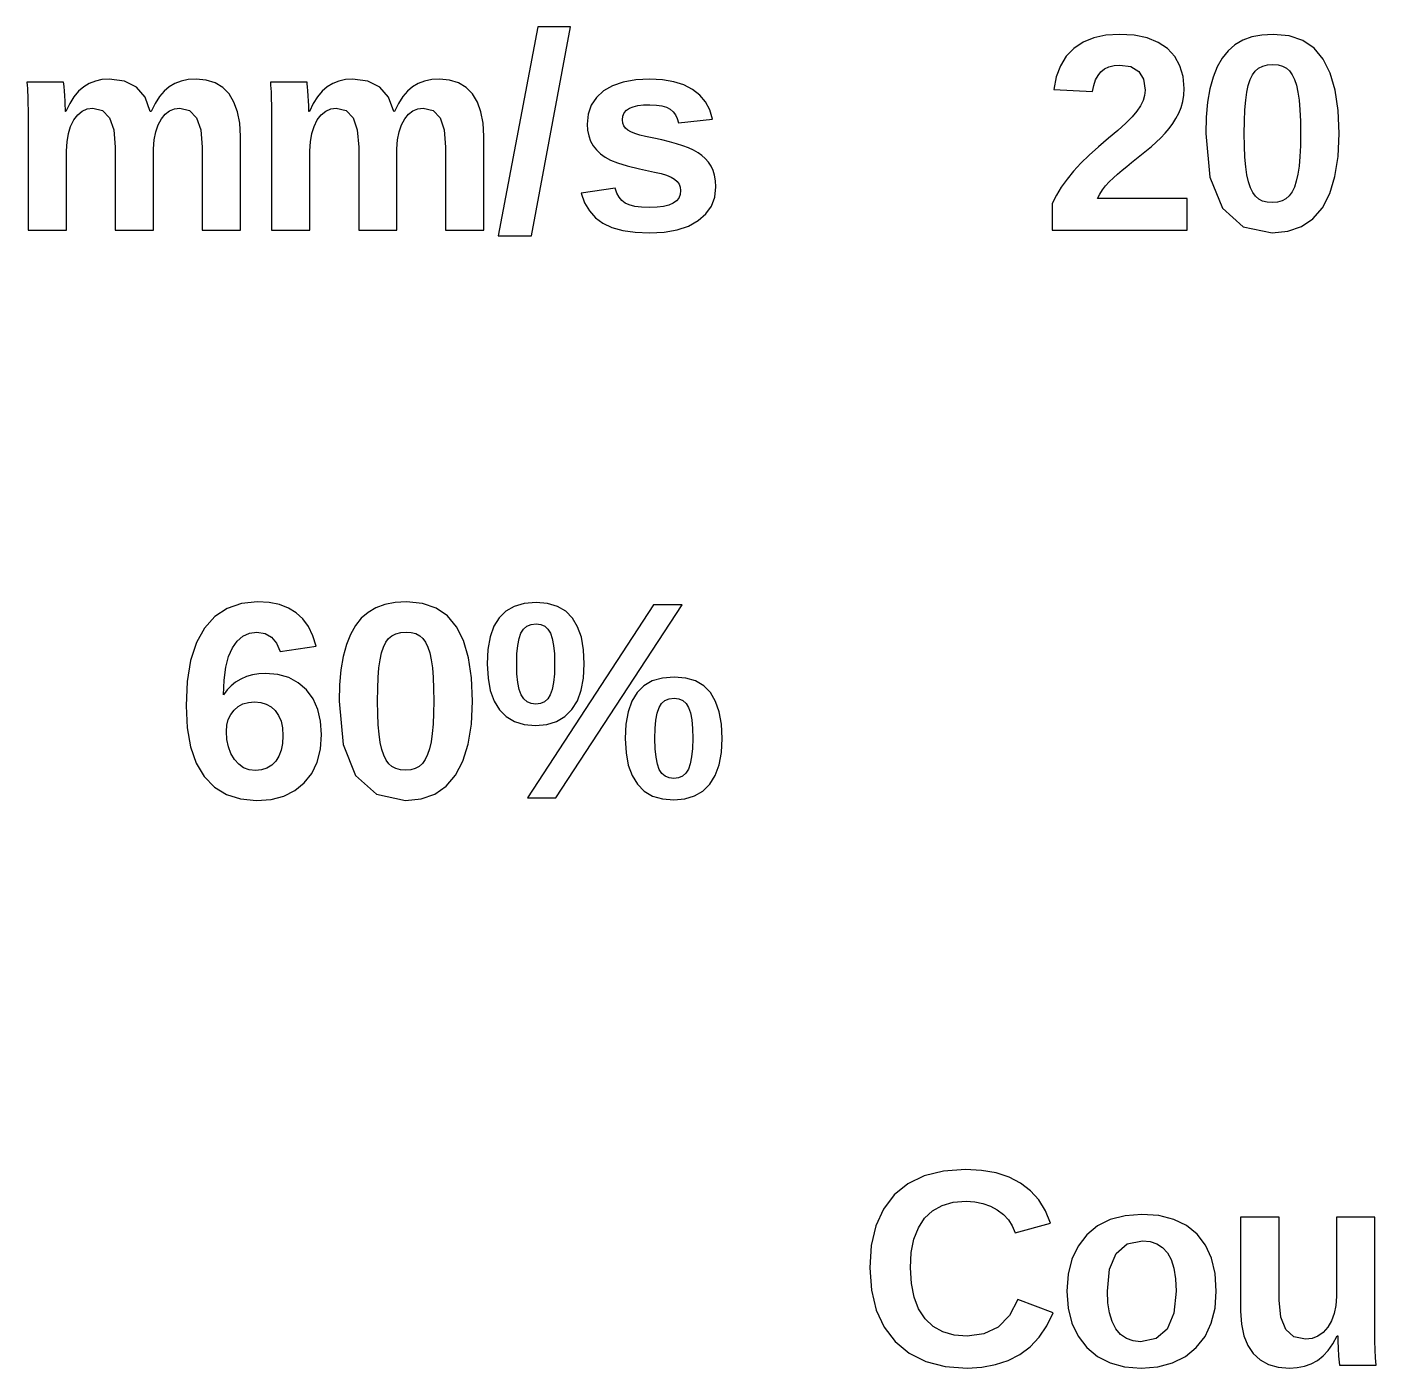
# Model space of a CAD drawing. Header units: metres. Extents: x -12.4 to 63.1, y -4.9 to 15.
# Drawn here: x -12.35 to 7.69, y -4.91 to 15.02 of the extents above; entities that cross this region are included whole.
import ezdxf

# ---------------------------------------------------------------- set-up
doc = ezdxf.new("R2010")
doc.units = ezdxf.units.M

msp = doc.modelspace()

# ---------------------------------------------------------------- linework, layer by layer
for p, q in [((-4.76077, 15.019), (-5.3528, 11.9166)), ((-4.85843, 11.9166), (-4.27661, 15.019)), ((-4.27661, 15.019), (-4.76077, 15.019)), ((3.49814, 14.8568), (3.33978, 14.7913)), ((3.679, 14.8961), (3.49814, 14.8568)), ((3.88237, 14.9091), (3.679, 14.8961)), ((4.10081, 14.8959), (3.88237, 14.9091)), ((4.29231, 14.8563), (4.10081, 14.8959)), ((4.45685, 14.7901), (4.29231, 14.8563)), ((5.8463, 14.8705), (5.71252, 14.8222)), ((5.99734, 14.8995), (5.8463, 14.8705)), ((6.1657, 14.9091), (5.99734, 14.8995)), ((6.40295, 14.8861), (6.1657, 14.9091)), ((6.60614, 14.8171), (6.40295, 14.8861)), ((3.20392, 14.6996), (3.09184, 14.583)), ((3.33978, 14.7913), (3.20392, 14.6996)), ((4.59442, 14.6976), (4.45685, 14.7901)), ((4.703, 14.5811), (4.59442, 14.6976)), ((5.49498, 14.6665), (5.40738, 14.5572)), ((5.59607, 14.7545), (5.49498, 14.6665)), ((5.71252, 14.8222), (5.59607, 14.7545)), ((6.77524, 14.702), (6.60614, 14.8171)), ((6.91028, 14.5409), (6.77524, 14.702)), ((3.00481, 14.4428), (2.94281, 14.2789)), ((3.09184, 14.583), (3.00481, 14.4428)), ((3.72498, 14.4288), (3.80031, 14.4473)), ((3.80031, 14.4473), (3.88644, 14.4534)), ((3.88644, 14.4534), (4.0511, 14.4301)), ((4.78056, 14.4433), (4.703, 14.5811)), ((4.8271, 14.2841), (4.78056, 14.4433)), ((5.40738, 14.5572), (5.33325, 14.4265)), ((5.94972, 14.4072), (6.00981, 14.4374)), ((6.00981, 14.4374), (6.08044, 14.4555)), ((6.08044, 14.4555), (6.16162, 14.4616)), ((6.16162, 14.4616), (6.23816, 14.4556)), ((6.23816, 14.4556), (6.30504, 14.4377)), ((6.30504, 14.4377), (6.36226, 14.4078)), ((7.01352, 14.3337), (6.91028, 14.5409)), ((-11.2402, 14.2368), (-11.3385, 14.2154)), ((-11.1342, 14.2439), (-11.2402, 14.2368)), ((-10.9068, 14.2139), (-11.1342, 14.2439)), ((-9.95813, 14.2369), (-10.0632, 14.2159)), ((-9.84242, 14.2439), (-9.95813, 14.2369)), ((-9.69124, 14.2302), (-9.84242, 14.2439)), ((-7.62222, 14.2368), (-7.72044, 14.2154)), ((-7.51624, 14.2439), (-7.62222, 14.2368)), ((-7.28876, 14.2139), (-7.51624, 14.2439)), ((-6.34012, 14.2369), (-6.44514, 14.2159)), ((-6.22441, 14.2439), (-6.34012, 14.2369)), ((-6.07323, 14.2302), (-6.22441, 14.2439)), ((-3.09726, 14.2439), (-3.30737, 14.2329)), ((-2.91055, 14.2344), (-3.09726, 14.2439)), ((2.94281, 14.2789), (2.90587, 14.0913)), ((3.52713, 14.2314), (3.56267, 14.2993)), ((3.56267, 14.2993), (3.60674, 14.3548)), ((3.60674, 14.3548), (3.66045, 14.3979)), ((3.66045, 14.3979), (3.72498, 14.4288)), ((4.0511, 14.4301), (4.16872, 14.3599)), ((4.16872, 14.3599), (4.23927, 14.2429)), ((4.23927, 14.2429), (4.2628, 14.0791)), ((4.84261, 14.1035), (4.8271, 14.2841)), ((5.2726, 14.2744), (5.22543, 14.0998)), ((5.33325, 14.4265), (5.2726, 14.2744)), ((5.79605, 14.1513), (5.82442, 14.2378)), ((5.82442, 14.2378), (5.85913, 14.309)), ((5.85913, 14.309), (5.90021, 14.365)), ((5.90021, 14.365), (5.94972, 14.4072)), ((6.36226, 14.4078), (6.40981, 14.366)), ((6.40981, 14.366), (6.4496, 14.3104)), ((6.4496, 14.3104), (6.48355, 14.2393)), ((6.48355, 14.2393), (6.51164, 14.1527)), ((7.08725, 14.0802), (7.01352, 14.3337)), ((-11.8097, 14.2012), (-12.3549, 14.2012)), ((-12.3549, 14.2012), (-12.3519, 14.155)), ((-12.3519, 14.155), (-12.349, 14.1058)), ((-12.349, 14.1058), (-12.3463, 14.0537)), ((-12.3463, 14.0537), (-12.3437, 13.9987)), ((-11.8064, 14.1738), (-11.8097, 14.2012)), ((-11.8025, 14.1302), (-11.8064, 14.1738)), ((-11.7982, 14.0705), (-11.8025, 14.1302)), ((-11.7934, 13.9947), (-11.7982, 14.0705)), ((-11.5872, 14.0644), (-11.6563, 13.9815)), ((-11.5116, 14.13), (-11.5872, 14.0644)), ((-11.4289, 14.1798), (-11.5116, 14.13)), ((-11.3385, 14.2154), (-11.4289, 14.1798)), ((-10.7289, 14.1239), (-10.9068, 14.2139)), ((-10.6006, 13.9738), (-10.7289, 14.1239)), ((-10.3167, 14.067), (-10.3866, 13.984)), ((-10.2412, 14.132), (-10.3167, 14.067)), ((-10.1575, 14.181), (-10.2412, 14.132)), ((-10.0632, 14.2159), (-10.1575, 14.181)), ((-9.55913, 14.1892), (-9.69124, 14.2302)), ((-9.44609, 14.1209), (-9.55913, 14.1892)), ((-9.35213, 14.0252), (-9.44609, 14.1209)), ((-8.19165, 14.2012), (-8.73685, 14.2012)), ((-8.73685, 14.2012), (-8.73387, 14.155)), ((-8.73387, 14.155), (-8.73102, 14.1058)), ((-8.73102, 14.1058), (-8.72829, 14.0537)), ((-8.72829, 14.0537), (-8.72569, 13.9987)), ((-8.18834, 14.1738), (-8.19165, 14.2012)), ((-8.18452, 14.1302), (-8.18834, 14.1738)), ((-8.18019, 14.0705), (-8.18452, 14.1302)), ((-8.17537, 13.9947), (-8.18019, 14.0705)), ((-7.96919, 14.0644), (-8.0383, 13.9815)), ((-7.8936, 14.13), (-7.96919, 14.0644)), ((-7.8109, 14.1798), (-7.8936, 14.13)), ((-7.72044, 14.2154), (-7.8109, 14.1798)), ((-7.11087, 14.1239), (-7.28876, 14.2139)), ((-6.98257, 13.9738), (-7.11087, 14.1239)), ((-6.69868, 14.067), (-6.7686, 13.984)), ((-6.62317, 14.132), (-6.69868, 14.067)), ((-6.53949, 14.181), (-6.62317, 14.132)), ((-6.44514, 14.2159), (-6.53949, 14.181)), ((-5.94112, 14.1892), (-6.07323, 14.2302)), ((-5.82808, 14.1209), (-5.94112, 14.1892)), ((-5.73412, 14.0252), (-5.82808, 14.1209)), ((-3.7859, 14.0679), (-3.89227, 13.9712)), ((-3.6517, 14.1449), (-3.7859, 14.0679)), ((-3.49219, 14.1999), (-3.6517, 14.1449)), ((-3.30737, 14.2329), (-3.49219, 14.1999)), ((-2.74304, 14.2058), (-2.91055, 14.2344)), ((-2.59473, 14.1581), (-2.74304, 14.2058)), ((-2.46561, 14.0913), (-2.59473, 14.1581)), ((-2.35735, 14.0065), (-2.46561, 14.0913)), ((2.90587, 14.0913), (3.4816, 14.0588)), ((3.4816, 14.0588), (3.50011, 14.1513)), ((3.50011, 14.1513), (3.52713, 14.2314)), ((4.2628, 14.0791), (4.25523, 14.0024)), ((4.83765, 14.0052), (4.84261, 14.1035)), ((5.22543, 14.0998), (5.19174, 13.9016)), ((5.7576, 13.9292), (5.77405, 14.0496)), ((5.77405, 14.0496), (5.79605, 14.1513)), ((6.51164, 14.1527), (6.53389, 14.0506)), ((6.53389, 14.0506), (6.55081, 13.9297)), ((7.1315, 13.7803), (7.08725, 14.0802)), ((-12.3437, 13.9987), (-12.3415, 13.9383)), ((-12.3415, 13.9383), (-12.3399, 13.8698)), ((-12.3399, 13.8698), (-12.3389, 13.7934)), ((-11.7889, 13.9173), (-11.7934, 13.9947)), ((-11.7858, 13.8531), (-11.7889, 13.9173)), ((-11.7838, 13.8019), (-11.7858, 13.8531)), ((-11.7189, 13.8813), (-11.7751, 13.7638)), ((-11.6563, 13.9815), (-11.7189, 13.8813)), ((-10.5219, 13.7638), (-10.6006, 13.9738)), ((-10.451, 13.8829), (-10.5097, 13.7638)), ((-10.3866, 13.984), (-10.451, 13.8829)), ((-9.27826, 13.904), (-9.35213, 14.0252)), ((-9.22551, 13.759), (-9.27826, 13.904)), ((-8.72569, 13.9987), (-8.72345, 13.9383)), ((-8.72345, 13.9383), (-8.72186, 13.8698)), ((-8.72186, 13.8698), (-8.7209, 13.7934)), ((-8.17091, 13.9173), (-8.17537, 13.9947)), ((-8.16774, 13.8531), (-8.17091, 13.9173)), ((-8.16583, 13.8019), (-8.16774, 13.8531)), ((-8.10092, 13.8813), (-8.15706, 13.7638)), ((-8.0383, 13.9815), (-8.10092, 13.8813)), ((-6.90387, 13.7638), (-6.98257, 13.9738)), ((-6.83293, 13.8829), (-6.89166, 13.7638)), ((-6.7686, 13.984), (-6.83293, 13.8829)), ((-5.66025, 13.904), (-5.73412, 14.0252)), ((-5.60748, 13.759), (-5.66025, 13.904)), ((-3.96825, 13.8571), (-4.01384, 13.7256)), ((-3.89227, 13.9712), (-3.96825, 13.8571)), ((-3.40245, 13.8116), (-3.34523, 13.8343)), ((-3.34523, 13.8343), (-3.27528, 13.8505)), ((-3.27528, 13.8505), (-3.19263, 13.8602)), ((-3.19263, 13.8602), (-3.09726, 13.8635)), ((-3.09726, 13.8635), (-3.00052, 13.8593)), ((-3.00052, 13.8593), (-2.91776, 13.8469)), ((-2.91776, 13.8469), (-2.84897, 13.8263)), ((-2.27158, 13.9047), (-2.35735, 14.0065)), ((-2.20831, 13.7858), (-2.27158, 13.9047)), ((4.1947, 13.8468), (4.14175, 13.7679)), ((4.23254, 13.925), (4.1947, 13.8468)), ((4.25523, 14.0024), (4.23254, 13.925)), ((4.79797, 13.8232), (4.82277, 13.9118)), ((4.82277, 13.9118), (4.83765, 14.0052)), ((5.19174, 13.9016), (5.17152, 13.6797)), ((5.74583, 13.7864), (5.7576, 13.9292)), ((6.55081, 13.9297), (6.5629, 13.7867)), ((-12.3389, 13.7934), (-12.3386, 13.7089)), ((-12.3386, 13.7089), (-12.3386, 12)), ((-11.7832, 13.7638), (-11.7838, 13.8019)), ((-11.7751, 13.7638), (-11.7832, 13.7638)), ((-11.7057, 13.5427), (-11.6581, 13.6377)), ((-11.6581, 13.6377), (-11.5997, 13.7151)), ((-11.5997, 13.7151), (-11.5332, 13.7704)), ((-11.5332, 13.7704), (-11.4588, 13.8036)), ((-11.4588, 13.8036), (-11.3763, 13.8147)), ((-11.3763, 13.8147), (-11.2304, 13.7784)), ((-11.2304, 13.7784), (-11.1261, 13.6697)), ((-11.1261, 13.6697), (-11.0636, 13.4885)), ((-10.5097, 13.7638), (-10.5219, 13.7638)), ((-10.4055, 13.5644), (-10.3581, 13.6529)), ((-10.3581, 13.6529), (-10.301, 13.7237)), ((-10.301, 13.7237), (-10.2363, 13.7742)), ((-10.2363, 13.7742), (-10.1642, 13.8046)), ((-10.1642, 13.8046), (-10.0845, 13.8147)), ((-10.0845, 13.8147), (-9.93855, 13.7784)), ((-9.93855, 13.7784), (-9.83427, 13.6697)), ((-9.83427, 13.6697), (-9.77171, 13.4885)), ((-9.19385, 13.5902), (-9.22551, 13.759)), ((-8.7209, 13.7934), (-8.72058, 13.7089)), ((-8.72058, 13.7089), (-8.72058, 12)), ((-8.16519, 13.7638), (-8.16583, 13.8019)), ((-8.15706, 13.7638), (-8.16519, 13.7638)), ((-8.08771, 13.5427), (-8.0401, 13.6377)), ((-8.0401, 13.6377), (-7.98167, 13.7151)), ((-7.98167, 13.7151), (-7.91522, 13.7704)), ((-7.91522, 13.7704), (-7.84077, 13.8036)), ((-7.84077, 13.8036), (-7.7583, 13.8147)), ((-7.7583, 13.8147), (-7.61235, 13.7784)), ((-7.61235, 13.7784), (-7.50809, 13.6697)), ((-7.50809, 13.6697), (-7.44553, 13.4885)), ((-6.89166, 13.7638), (-6.90387, 13.7638)), ((-6.78748, 13.5644), (-6.74011, 13.6529)), ((-6.74011, 13.6529), (-6.68295, 13.7237)), ((-6.68295, 13.7237), (-6.6183, 13.7742)), ((-6.6183, 13.7742), (-6.54616, 13.8046)), ((-6.54616, 13.8046), (-6.46651, 13.8147)), ((-6.46651, 13.8147), (-6.32053, 13.7784)), ((-6.32053, 13.7784), (-6.21626, 13.6697)), ((-6.21626, 13.6697), (-6.1537, 13.4885)), ((-5.57584, 13.5902), (-5.60748, 13.759)), ((-4.01384, 13.7256), (-4.02904, 13.5766)), ((-3.50415, 13.6377), (-3.49779, 13.6943)), ((-3.49925, 13.5923), (-3.50415, 13.6377)), ((-3.49779, 13.6943), (-3.47873, 13.7422)), ((-3.47873, 13.7422), (-3.44695, 13.7813)), ((-3.44695, 13.7813), (-3.40245, 13.8116)), ((-2.84897, 13.8263), (-2.79417, 13.7973)), ((-2.79417, 13.7973), (-2.75081, 13.76)), ((-2.75081, 13.76), (-2.71634, 13.7142)), ((-2.71634, 13.7142), (-2.69077, 13.6599)), ((-2.69077, 13.6599), (-2.67412, 13.597)), ((-2.67412, 13.597), (-2.16756, 13.6499)), ((-2.16756, 13.6499), (-2.20831, 13.7858)), ((4.06998, 13.6832), (3.97571, 13.5878)), ((4.14175, 13.7679), (4.06998, 13.6832)), ((4.67274, 13.583), (4.72079, 13.6596)), ((4.72079, 13.6596), (4.76326, 13.7394)), ((4.76326, 13.7394), (4.79797, 13.8232)), ((5.17152, 13.6797), (5.16478, 13.4342)), ((5.73878, 13.6215), (5.74583, 13.7864)), ((6.5629, 13.7867), (6.57014, 13.6215)), ((7.14626, 13.4342), (7.1315, 13.7803)), ((-11.7601, 13.3138), (-11.7397, 13.4347)), ((-11.7397, 13.4347), (-11.7057, 13.5427)), ((-11.0636, 13.4885), (-11.0427, 13.2348)), ((-10.464, 13.3411), (-10.4408, 13.4604)), ((-10.4408, 13.4604), (-10.4055, 13.5644)), ((-9.77171, 13.4885), (-9.75087, 13.2348)), ((-9.18329, 13.3976), (-9.19385, 13.5902)), ((-8.14211, 13.3138), (-8.1217, 13.4347)), ((-8.1217, 13.4347), (-8.08771, 13.5427)), ((-7.44553, 13.4885), (-7.42468, 13.2348)), ((-6.84596, 13.3411), (-6.82275, 13.4604)), ((-6.82275, 13.4604), (-6.78748, 13.5644)), ((-6.1537, 13.4885), (-6.13284, 13.2348)), ((-5.56528, 13.3976), (-5.57584, 13.5902)), ((-4.02904, 13.5766), (-4.0235, 13.4848)), ((-4.0235, 13.4848), (-4.00691, 13.4004)), ((-3.48457, 13.552), (-3.49925, 13.5923)), ((-3.46008, 13.5166), (-3.48457, 13.552)), ((-3.42583, 13.4861), (-3.46008, 13.5166)), ((-3.37997, 13.4593), (-3.42583, 13.4861)), ((-3.32079, 13.435), (-3.37997, 13.4593)), ((-3.24825, 13.4131), (-3.32079, 13.435)), ((3.85892, 13.4818), (3.71962, 13.3651)), ((3.97571, 13.5878), (3.85892, 13.4818)), ((4.49606, 13.3717), (4.55983, 13.4393)), ((4.55983, 13.4393), (4.61908, 13.5096)), ((4.61908, 13.5096), (4.67274, 13.583)), ((5.16478, 13.4342), (5.22632, 12.789)), ((5.73643, 13.4342), (5.73878, 13.6215)), ((5.73891, 13.2487), (5.73643, 13.4342)), ((6.57256, 13.4342), (6.57008, 13.2539)), ((6.57014, 13.6215), (6.57256, 13.4342)), ((7.13068, 13.0931), (7.14626, 13.4342)), ((-11.7669, 13.1799), (-11.7601, 13.3138)), ((-11.0427, 13.2348), (-11.0427, 12)), ((-10.4751, 13.2064), (-10.464, 13.3411)), ((-9.75087, 13.2348), (-9.75087, 12)), ((-9.18329, 12), (-9.18329, 13.3976)), ((-8.14891, 13.1799), (-8.14211, 13.3138)), ((-7.42468, 13.2348), (-7.42468, 12)), ((-6.8571, 13.2064), (-6.84596, 13.3411)), ((-6.13284, 13.2348), (-6.13284, 12)), ((-5.56528, 12), (-5.56528, 13.3976)), ((-4.00691, 13.4004), (-3.97925, 13.3235)), ((-3.97925, 13.3235), (-3.94054, 13.2542)), ((-3.94054, 13.2542), (-3.89127, 13.1916)), ((-3.16235, 13.3936), (-3.24825, 13.4131)), ((-3.0368, 13.3669), (-3.16235, 13.3936)), ((-2.9185, 13.3399), (-3.0368, 13.3669)), ((-2.80743, 13.3125), (-2.9185, 13.3399)), ((-2.70363, 13.2847), (-2.80743, 13.3125)), ((-2.60838, 13.2554), (-2.70363, 13.2847)), ((-2.52307, 13.2234), (-2.60838, 13.2554)), ((3.56966, 13.2392), (3.43303, 13.1158)), ((3.71962, 13.3651), (3.56966, 13.2392)), ((4.28416, 13.182), (4.35823, 13.2431)), ((4.35823, 13.2431), (4.42886, 13.3063)), ((4.42886, 13.3063), (4.49606, 13.3717)), ((5.74635, 13.0846), (5.73891, 13.2487)), ((6.57008, 13.2539), (6.56264, 13.0935)), ((-11.7669, 12), (-11.7669, 13.1799)), ((-10.4751, 12), (-10.4751, 13.2064)), ((-8.14891, 12), (-8.14891, 13.1799)), ((-6.8571, 12), (-6.8571, 13.2064)), ((-3.89127, 13.1916), (-3.83194, 13.1352)), ((-3.83194, 13.1352), (-3.76259, 13.0848)), ((-3.76259, 13.0848), (-3.6832, 13.0406)), ((-3.6832, 13.0406), (-3.57906, 12.9986)), ((-2.44766, 13.1888), (-2.52307, 13.2234)), ((-2.38219, 13.1515), (-2.44766, 13.1888)), ((-2.32471, 13.1101), (-2.38219, 13.1515)), ((-2.27335, 13.0632), (-2.32471, 13.1101)), ((-2.22807, 13.0109), (-2.27335, 13.0632)), ((3.43303, 13.1158), (3.30975, 12.9951)), ((4.06197, 13.0053), (4.13489, 13.0635)), ((4.13489, 13.0635), (4.20895, 13.1223)), ((4.20895, 13.1223), (4.28416, 13.182)), ((5.75874, 12.942), (5.74635, 13.0846)), ((6.56264, 13.0935), (6.55023, 12.9528)), ((7.08395, 12.7959), (7.13068, 13.0931)), ((-3.57906, 12.9986), (-3.4355, 12.9549)), ((-3.4355, 12.9549), (-3.25253, 12.9096)), ((-3.25253, 12.9096), (-3.03015, 12.8626)), ((-3.03015, 12.8626), (-2.93205, 12.84)), ((-2.93205, 12.84), (-2.84933, 12.815)), ((-2.18892, 12.9531), (-2.22807, 13.0109)), ((-2.15733, 12.8883), (-2.18892, 12.9531)), ((-2.13477, 12.815), (-2.15733, 12.8883)), ((3.19984, 12.8768), (3.10251, 12.7591)), ((3.30975, 12.9951), (3.19984, 12.8768)), ((3.79089, 12.776), (3.85416, 12.8336)), ((3.85416, 12.8336), (3.92058, 12.8909)), ((3.92058, 12.8909), (3.99019, 12.948)), ((3.99019, 12.948), (4.06197, 13.0053)), ((5.77609, 12.8208), (5.75874, 12.942)), ((6.53287, 12.832), (6.50999, 12.7287)), ((6.55023, 12.9528), (6.53287, 12.832)), ((-2.84933, 12.815), (-2.782, 12.7876)), ((-2.782, 12.7876), (-2.73006, 12.7578)), ((-2.73006, 12.7578), (-2.69135, 12.724)), ((-2.69135, 12.724), (-2.66368, 12.6848)), ((-2.66368, 12.6848), (-2.64709, 12.6401)), ((-2.64709, 12.6401), (-2.64156, 12.59)), ((-2.12123, 12.7332), (-2.13477, 12.815)), ((-2.13306, 12.4917), (-2.11671, 12.6429)), ((-2.11671, 12.6429), (-2.12123, 12.7332)), ((3.017, 12.6398), (2.94333, 12.519)), ((3.10251, 12.7591), (3.017, 12.6398)), ((3.62885, 12.5981), (3.67607, 12.6591)), ((3.67607, 12.6591), (3.7308, 12.7181)), ((3.7308, 12.7181), (3.79089, 12.776)), ((5.22632, 12.789), (5.41093, 12.328)), ((5.79886, 12.7183), (5.77609, 12.8208)), ((5.82747, 12.6314), (5.79886, 12.7183)), ((5.86194, 12.5601), (5.82747, 12.6314)), ((6.481, 12.6406), (6.44591, 12.5675)), ((6.50999, 12.7287), (6.481, 12.6406)), ((7.00607, 12.5428), (7.08395, 12.7959)), ((-3.61401, 12.6245), (-4.11649, 12.5493)), ((-4.11649, 12.5493), (-4.06671, 12.4077)), ((-3.58878, 12.5519), (-3.61401, 12.6245)), ((-3.55579, 12.4908), (-3.58878, 12.5519)), ((-3.51503, 12.4411), (-3.55579, 12.4908)), ((-3.46654, 12.4028), (-3.51503, 12.4411)), ((-2.70335, 12.4336), (-2.75142, 12.3987)), ((-2.66902, 12.4771), (-2.70335, 12.4336)), ((-2.64842, 12.5292), (-2.66902, 12.4771)), ((-2.64156, 12.59), (-2.64842, 12.5292)), ((-2.18207, 12.3578), (-2.13306, 12.4917)), ((2.94333, 12.519), (2.88148, 12.3967)), ((3.55687, 12.4699), (3.58911, 12.535)), ((4.88737, 12.4699), (3.55687, 12.4699)), ((3.58911, 12.535), (3.62885, 12.5981)), ((4.88737, 12), (4.88737, 12.4699)), ((5.90224, 12.5045), (5.86194, 12.5601)), ((5.95036, 12.4627), (5.90224, 12.5045)), ((6.00829, 12.4328), (5.95036, 12.4627)), ((6.07599, 12.4149), (6.00829, 12.4328)), ((6.29767, 12.4341), (6.23022, 12.4152)), ((6.35583, 12.4655), (6.29767, 12.4341)), ((6.40471, 12.5096), (6.35583, 12.4655)), ((6.44591, 12.5675), (6.40471, 12.5096)), ((6.89705, 12.3336), (7.00607, 12.5428)), ((-4.06671, 12.4077), (-3.99672, 12.2861)), ((-3.99672, 12.2861), (-3.90651, 12.1844)), ((-3.4044, 12.3743), (-3.46654, 12.4028)), ((-3.32285, 12.354), (-3.4044, 12.3743)), ((-3.22182, 12.3418), (-3.32285, 12.354)), ((-3.10133, 12.3377), (-3.22182, 12.3418)), ((-2.98944, 12.3415), (-3.10133, 12.3377)), ((-2.89383, 12.353), (-2.98944, 12.3415)), ((-2.81448, 12.372), (-2.89383, 12.353)), ((-2.75142, 12.3987), (-2.81448, 12.372)), ((-2.37813, 12.1414), (-2.26376, 12.241)), ((-2.26376, 12.241), (-2.18207, 12.3578)), ((2.88148, 12.3967), (2.88148, 12)), ((5.41093, 12.328), (5.71864, 12.0515)), ((6.15349, 12.4089), (6.07599, 12.4149)), ((6.23022, 12.4152), (6.15349, 12.4089)), ((6.75687, 12.1699), (6.89705, 12.3336)), ((-3.90651, 12.1844), (-3.79608, 12.1027)), ((-3.79608, 12.1027), (-3.66226, 12.04)), ((-3.66226, 12.04), (-3.50186, 11.9952)), ((-2.68964, 12.0048), (-2.52136, 12.0617)), ((-2.52136, 12.0617), (-2.37813, 12.1414)), ((5.71864, 12.0515), (6.14941, 11.9593)), ((6.38304, 11.9827), (6.58553, 12.0529)), ((6.58553, 12.0529), (6.75687, 12.1699)), ((-12.3386, 12), (-11.7669, 12)), ((-11.0427, 12), (-10.4751, 12)), ((-9.75087, 12), (-9.18329, 12)), ((-8.72058, 12), (-8.14891, 12)), ((-7.42468, 12), (-6.8571, 12)), ((-6.13284, 12), (-5.56528, 12)), ((-5.3528, 11.9166), (-4.85843, 11.9166)), ((-3.50186, 11.9952), (-3.31488, 11.9683)), ((-3.31488, 11.9683), (-3.10133, 11.9593)), ((-3.10133, 11.9593), (-2.88297, 11.9707)), ((-2.88297, 11.9707), (-2.68964, 12.0048)), ((2.88148, 12), (4.88737, 12)), ((6.14941, 11.9593), (6.38304, 11.9827)), ((-9.16893, 6.45168), (-9.38083, 6.379)), ((-8.92741, 6.47589), (-9.16893, 6.45168)), ((-8.75493, 6.46585), (-8.92741, 6.47589)), ((-8.60165, 6.43571), (-8.75493, 6.46585)), ((-8.46758, 6.3855), (-8.60165, 6.43571)), ((-7.03468, 6.43724), (-7.16846, 6.38892)), ((-6.88364, 6.46623), (-7.03468, 6.43724)), ((-6.71527, 6.47589), (-6.88364, 6.46623)), ((-6.47803, 6.45288), (-6.71527, 6.47589)), ((-6.27484, 6.38383), (-6.47803, 6.45288)), ((-4.96358, 6.45168), (-5.114, 6.40952)), ((-4.78796, 6.46573), (-4.96358, 6.45168)), ((-3.04248, 6.43318), (-4.91412, 3.56674)), ((-4.61766, 6.45135), (-4.78796, 6.46573)), ((-4.47087, 6.40825), (-4.61766, 6.45135)), ((-4.49503, 3.56674), (-2.61732, 6.43318)), ((-2.61732, 6.43318), (-3.04248, 6.43318)), ((-9.5631, 6.25789), (-9.71574, 6.08832)), ((-9.38083, 6.379), (-9.5631, 6.25789)), ((-8.35269, 6.31519), (-8.46758, 6.3855)), ((-8.25511, 6.22377), (-8.35269, 6.31519)), ((-8.17291, 6.11023), (-8.25511, 6.22377)), ((-7.386, 6.23329), (-7.4736, 6.12393)), ((-7.28491, 6.32127), (-7.386, 6.23329)), ((-7.16846, 6.38892), (-7.28491, 6.32127)), ((-6.10574, 6.26877), (-6.27484, 6.38383)), ((-5.9707, 6.10768), (-6.10574, 6.26877)), ((-5.33931, 6.24091), (-5.41585, 6.11369)), ((-5.23924, 6.33926), (-5.33931, 6.24091)), ((-5.114, 6.40952), (-5.23924, 6.33926)), ((-4.3476, 6.33641), (-4.47087, 6.40825)), ((-4.24785, 6.23584), (-4.3476, 6.33641)), ((-4.17085, 6.10703), (-4.24785, 6.23584)), ((-9.71574, 6.08832), (-9.83633, 5.87083)), ((-9.0484, 6.0099), (-8.93962, 6.02428)), ((-8.93962, 6.02428), (-8.81731, 6.00661)), ((-8.10609, 5.97456), (-8.17291, 6.11023)), ((-7.4736, 6.12393), (-7.54773, 5.99323)), ((-6.87117, 6.00417), (-6.80054, 6.02228)), ((-6.80054, 6.02228), (-6.71936, 6.02832)), ((-6.71936, 6.02832), (-6.64282, 6.02235)), ((-6.64282, 6.02235), (-6.57594, 6.00443)), ((-5.86746, 5.90042), (-5.9707, 6.10768)), ((-5.41585, 6.11369), (-5.47054, 5.95686)), ((-5.01381, 6.01306), (-4.97604, 6.07314)), ((-4.97604, 6.07314), (-4.92581, 6.11606)), ((-4.92581, 6.11606), (-4.86311, 6.14182)), ((-4.86311, 6.14182), (-4.78796, 6.15039)), ((-4.78796, 6.15039), (-4.71823, 6.14175)), ((-4.71823, 6.14175), (-4.65956, 6.1158)), ((-4.65956, 6.1158), (-4.61194, 6.07257)), ((-4.61194, 6.07257), (-4.57539, 6.01204)), ((-4.11586, 5.95052), (-4.17085, 6.10703)), ((-9.83633, 5.87083), (-9.92247, 5.60593)), ((-9.30072, 5.79439), (-9.22894, 5.89496)), ((-9.22894, 5.89496), (-9.14484, 5.9668)), ((-9.14484, 5.9668), (-9.0484, 6.0099)), ((-8.81731, 6.00661), (-8.71889, 5.95358)), ((-8.71889, 5.95358), (-8.64438, 5.8652)), ((-8.64438, 5.8652), (-8.59378, 5.7415)), ((-8.59378, 5.7415), (-8.05467, 5.81676)), ((-8.05467, 5.81676), (-8.10609, 5.97456)), ((-7.60838, 5.84116), (-7.65555, 5.66658)), ((-7.54773, 5.99323), (-7.60838, 5.84116)), ((-7.05656, 5.80455), (-7.02185, 5.87575)), ((-7.02185, 5.87575), (-6.98077, 5.9317)), ((-6.98077, 5.9317), (-6.93126, 5.97397)), ((-6.93126, 5.97397), (-6.87117, 6.00417)), ((-6.57594, 6.00443), (-6.51872, 5.97455)), ((-6.51872, 5.97455), (-6.47116, 5.93271)), ((-6.47116, 5.93271), (-6.43137, 5.87715)), ((-6.43137, 5.87715), (-6.39743, 5.80608)), ((-5.79372, 5.6469), (-5.86746, 5.90042)), ((-5.47054, 5.95686), (-5.50334, 5.7704)), ((-5.07292, 5.70352), (-5.06111, 5.82971)), ((-5.06111, 5.82971), (-5.0414, 5.93289)), ((-5.0414, 5.93289), (-5.01381, 6.01306)), ((-4.57539, 6.01204), (-4.54825, 5.93155)), ((-4.54825, 5.93155), (-4.52885, 5.82845)), ((-4.52885, 5.82845), (-4.51723, 5.7027)), ((-4.08287, 5.76628), (-4.11586, 5.95052)), ((-9.39914, 5.50499), (-9.35814, 5.66457)), ((-9.35814, 5.66457), (-9.30072, 5.79439)), ((-7.65555, 5.66658), (-7.68924, 5.46835)), ((-7.12338, 5.4959), (-7.10693, 5.61636)), ((-7.10693, 5.61636), (-7.08493, 5.71808)), ((-7.08493, 5.71808), (-7.05656, 5.80455)), ((-6.39743, 5.80608), (-6.36934, 5.71948)), ((-6.36934, 5.71948), (-6.34709, 5.61739)), ((-6.34709, 5.61739), (-6.33017, 5.49646)), ((-5.74948, 5.34708), (-5.79372, 5.6469)), ((-5.50334, 5.7704), (-5.51427, 5.55432)), ((-5.07687, 5.55432), (-5.07292, 5.70352)), ((-4.51723, 5.7027), (-4.51335, 5.55432)), ((-4.07187, 5.55432), (-4.08287, 5.76628)), ((-9.92247, 5.60593), (-9.97417, 5.29359)), ((-9.42375, 5.31566), (-9.39914, 5.50499)), ((-7.68924, 5.46835), (-7.70946, 5.24649)), ((-7.13515, 5.35316), (-7.12338, 5.4959)), ((-6.33017, 5.49646), (-6.31808, 5.35342)), ((-5.51427, 5.55432), (-5.50296, 5.34395)), ((-5.07274, 5.40511), (-5.07687, 5.55432)), ((-4.51335, 5.55432), (-4.51735, 5.40593)), ((-4.08337, 5.34561), (-4.07187, 5.55432)), ((-9.97417, 5.29359), (-9.99139, 4.93384)), ((-9.43195, 5.09659), (-9.42375, 5.31566)), ((-9.32259, 5.23135), (-9.38171, 5.16843)), ((-9.25456, 5.2854), (-9.32259, 5.23135)), ((-9.17764, 5.33052), (-9.25456, 5.2854)), ((-9.0936, 5.36613), (-9.17764, 5.33052)), ((-9.00421, 5.39157), (-9.0936, 5.36613)), ((-8.90948, 5.40683), (-9.00421, 5.39157)), ((-8.80942, 5.41191), (-8.90948, 5.40683)), ((-8.62721, 5.39665), (-8.80942, 5.41191)), ((-8.46509, 5.35088), (-8.62721, 5.39665)), ((-8.32307, 5.27458), (-8.46509, 5.35088)), ((-8.20114, 5.16777), (-8.32307, 5.27458)), ((-7.70946, 5.24649), (-7.7162, 5.00098)), ((-7.1422, 5.1882), (-7.13515, 5.35316)), ((-6.31808, 5.35342), (-6.31084, 5.18826)), ((-5.73473, 5.00098), (-5.74948, 5.34708)), ((-5.50296, 5.34395), (-5.46901, 5.16042)), ((-5.06033, 5.27892), (-5.07274, 5.40511)), ((-5.03967, 5.17574), (-5.06033, 5.27892)), ((-4.52937, 5.28018), (-4.54939, 5.17706)), ((-4.51735, 5.40593), (-4.52937, 5.28018)), ((-4.1179, 5.16296), (-4.08337, 5.34561)), ((-3.18846, 5.23029), (-3.28867, 5.13016)), ((-3.06284, 5.3018), (-3.18846, 5.23029)), ((-2.91179, 5.34473), (-3.06284, 5.3018)), ((-2.73531, 5.35902), (-2.91179, 5.34473)), ((-2.56429, 5.34459), (-2.73531, 5.35902)), ((-2.41742, 5.3013), (-2.56429, 5.34459)), ((-2.29472, 5.22914), (-2.41742, 5.3013)), ((-2.19618, 5.12811), (-2.29472, 5.22914)), ((-9.38171, 5.16843), (-9.43195, 5.09659)), ((-8.10324, 5.03479), (-8.20114, 5.16777)), ((-8.03331, 4.87993), (-8.10324, 5.03479)), ((-7.14455, 5.00098), (-7.1422, 5.1882)), ((-6.31084, 5.18826), (-6.30843, 5.00098)), ((-5.46901, 5.16042), (-5.41243, 5.00369)), ((-5.01076, 5.09557), (-5.03967, 5.17574)), ((-4.97229, 5.03549), (-5.01076, 5.09557)), ((-4.92302, 4.99258), (-4.97229, 5.03549)), ((-4.61487, 5.03607), (-4.66313, 4.99284)), ((-4.57742, 5.09659), (-4.61487, 5.03607)), ((-4.54939, 5.17706), (-4.57742, 5.09659)), ((-4.17545, 5.00638), (-4.1179, 5.16296)), ((-3.28867, 5.13016), (-3.3652, 5.00154)), ((-2.87288, 5.01064), (-2.81039, 5.03696)), ((-2.81039, 5.03696), (-2.73531, 5.04573)), ((-2.73531, 5.04573), (-2.66557, 5.03709)), ((-2.66557, 5.03709), (-2.60689, 5.01114)), ((-2.12053, 4.99887), (-2.19618, 5.12811)), ((-9.99139, 4.93384), (-9.97441, 4.60635)), ((-9.32716, 4.80434), (-9.27733, 4.86975)), ((-9.27733, 4.86975), (-9.21565, 4.92271)), ((-9.21565, 4.92271), (-9.14458, 4.96054)), ((-9.14458, 4.96054), (-9.06409, 4.98325)), ((-9.06409, 4.98325), (-8.97421, 4.9908)), ((-8.97421, 4.9908), (-8.88081, 4.98273)), ((-8.88081, 4.98273), (-8.79797, 4.95851)), ((-8.79797, 4.95851), (-8.72569, 4.91814)), ((-8.72569, 4.91814), (-8.66397, 4.86162)), ((-8.66397, 4.86162), (-8.61458, 4.78986)), ((-7.99135, 4.7032), (-8.03331, 4.87993)), ((-7.7162, 5.00098), (-7.65466, 4.3557)), ((-7.14207, 4.8154), (-7.14455, 5.00098)), ((-7.13463, 4.65131), (-7.14207, 4.8154)), ((-6.3109, 4.82068), (-6.31834, 4.66022)), ((-6.30843, 5.00098), (-6.3109, 4.82068)), ((-5.75031, 4.65984), (-5.73473, 5.00098)), ((-5.41243, 5.00369), (-5.33322, 4.87381)), ((-5.33322, 4.87381), (-5.23187, 4.7719)), ((-4.86293, 4.96684), (-4.92302, 4.99258)), ((-4.79205, 4.95825), (-4.86293, 4.96684)), ((-4.72218, 4.9669), (-4.79205, 4.95825)), ((-4.66313, 4.99284), (-4.72218, 4.9669)), ((-4.35893, 4.77306), (-4.25601, 4.87584)), ((-4.25601, 4.87584), (-4.17545, 5.00638)), ((-3.41988, 4.84457), (-3.45268, 4.65926)), ((-3.3652, 5.00154), (-3.41988, 4.84457)), ((-3.00664, 4.72023), (-2.98724, 4.82399)), ((-2.98724, 4.82399), (-2.9601, 4.90536)), ((-2.9601, 4.90536), (-2.92279, 4.96678)), ((-2.92279, 4.96678), (-2.87288, 5.01064)), ((-2.60689, 5.01114), (-2.55928, 4.96791)), ((-2.55928, 4.96791), (-2.52274, 4.90738)), ((-2.52274, 4.90738), (-2.49557, 4.82664)), ((-2.49557, 4.82664), (-2.47618, 4.72276)), ((-2.06648, 4.84203), (-2.12053, 4.99887)), ((-2.03407, 4.65759), (-2.06648, 4.84203)), ((-9.39124, 4.54933), (-9.38412, 4.64412)), ((-9.38412, 4.64412), (-9.36276, 4.72913)), ((-9.36276, 4.72913), (-9.32716, 4.80434)), ((-8.61458, 4.78986), (-8.57928, 4.7037)), ((-8.57928, 4.7037), (-8.55812, 4.6032)), ((-7.97737, 4.50459), (-7.99135, 4.7032)), ((-7.12224, 4.50871), (-7.13463, 4.65131)), ((-6.31834, 4.66022), (-6.33075, 4.51958)), ((-5.79703, 4.36269), (-5.75031, 4.65984)), ((-5.23187, 4.7719), (-5.10892, 4.69911)), ((-5.10892, 4.69911), (-4.96436, 4.65544)), ((-4.96436, 4.65544), (-4.79817, 4.64088)), ((-4.79817, 4.64088), (-4.63002, 4.65556)), ((-4.63002, 4.65556), (-4.48361, 4.69963)), ((-4.48361, 4.69963), (-4.35893, 4.77306)), ((-3.45268, 4.65926), (-3.46362, 4.44559)), ((-3.01826, 4.5941), (-3.00664, 4.72023)), ((-2.47618, 4.72276), (-2.46454, 4.59575)), ((-2.02325, 4.44559), (-2.03407, 4.65759)), ((-9.97441, 4.60635), (-9.92349, 4.32173)), ((-9.3838, 4.42963), (-9.39124, 4.54933)), ((-9.36148, 4.32072), (-9.3838, 4.42963)), ((-8.55812, 4.6032), (-8.55106, 4.48831)), ((-8.55106, 4.48831), (-8.5578, 4.37381)), ((-7.99339, 4.28806), (-7.97737, 4.50459)), ((-7.10489, 4.38759), (-7.12224, 4.50871)), ((-6.33075, 4.51958), (-6.34811, 4.39879)), ((-3.46362, 4.44559), (-3.4523, 4.23528)), ((-3.02214, 4.44559), (-3.01826, 4.5941)), ((-3.01807, 4.29485), (-3.02214, 4.44559)), ((-2.46066, 4.44559), (-2.46472, 4.29898)), ((-2.46454, 4.59575), (-2.46066, 4.44559)), ((-2.0347, 4.23694), (-2.02325, 4.44559)), ((-9.92349, 4.32173), (-9.83862, 4.07997)), ((-9.3243, 4.22264), (-9.36148, 4.32072)), ((-9.27223, 4.13536), (-9.3243, 4.22264)), ((-8.57802, 4.2724), (-8.61171, 4.1841)), ((-8.5578, 4.37381), (-8.57802, 4.2724)), ((-8.04144, 4.09619), (-7.99339, 4.28806)), ((-7.65466, 4.3557), (-7.47005, 3.89479)), ((-7.08212, 4.28505), (-7.10489, 4.38759)), ((-7.05351, 4.19815), (-7.08212, 4.28505)), ((-6.37099, 4.29549), (-6.39998, 4.20731)), ((-6.34811, 4.39879), (-6.37099, 4.29549)), ((-5.87491, 4.10953), (-5.79703, 4.36269)), ((-3.4523, 4.23528), (-3.41835, 4.05193)), ((-3.00586, 4.16815), (-3.01807, 4.29485)), ((-2.46472, 4.29898), (-2.47693, 4.1745)), ((-2.06905, 4.05447), (-2.0347, 4.23694)), ((-9.83862, 4.07997), (-9.7198, 3.88104)), ((-9.20808, 4.06371), (-9.27223, 4.13536)), ((-9.13466, 4.01253), (-9.20808, 4.06371)), ((-9.05194, 3.98183), (-9.13466, 4.01253)), ((-8.71812, 4.04883), (-8.78806, 4.00591)), ((-8.65887, 4.10889), (-8.71812, 4.04883)), ((-8.61171, 4.1841), (-8.65887, 4.10889)), ((-8.12155, 3.92899), (-8.04144, 4.09619)), ((-7.01904, 4.12688), (-7.05351, 4.19815)), ((-6.97874, 4.07124), (-7.01904, 4.12688)), ((-6.93062, 4.02942), (-6.97874, 4.07124)), ((-6.8727, 3.99954), (-6.93062, 4.02942)), ((-6.52515, 4.03229), (-6.58331, 4.00081)), ((-6.47627, 4.07634), (-6.52515, 4.03229)), ((-6.43507, 4.13426), (-6.47627, 4.07634)), ((-6.39998, 4.20731), (-6.43507, 4.13426)), ((-5.98393, 3.90036), (-5.87491, 4.10953)), ((-3.41835, 4.05193), (-3.36179, 3.89552)), ((-2.98552, 4.06548), (-3.00586, 4.16815)), ((-2.95705, 3.98683), (-2.98552, 4.06548)), ((-2.49728, 4.07216), (-2.52576, 3.99193)), ((-2.47693, 4.1745), (-2.49728, 4.07216)), ((-2.12627, 3.89821), (-2.06905, 4.05447)), ((-9.7198, 3.88104), (-9.56932, 3.72574)), ((-8.95996, 3.97159), (-9.05194, 3.98183)), ((-8.86867, 3.98016), (-8.95996, 3.97159)), ((-8.78806, 4.00591), (-8.86867, 3.98016)), ((-8.23369, 3.78645), (-8.12155, 3.92899)), ((-7.47005, 3.89479), (-7.16234, 3.61824)), ((-6.80499, 3.98161), (-6.8727, 3.99954)), ((-6.72749, 3.97563), (-6.80499, 3.98161)), ((-6.65076, 3.98193), (-6.72749, 3.97563)), ((-6.58331, 4.00081), (-6.65076, 3.98193)), ((-6.12411, 3.7366), (-5.98393, 3.90036)), ((-3.36179, 3.89552), (-3.28258, 3.76608)), ((-2.91902, 3.92854), (-2.95705, 3.98683)), ((-2.87007, 3.8869), (-2.91902, 3.92854)), ((-2.81018, 3.86192), (-2.87007, 3.8869)), ((-2.73936, 3.85359), (-2.81018, 3.86192)), ((-2.67032, 3.86224), (-2.73936, 3.85359)), ((-2.61171, 3.88818), (-2.67032, 3.86224)), ((-2.56352, 3.93141), (-2.61171, 3.88818)), ((-2.52576, 3.99193), (-2.56352, 3.93141)), ((-2.20638, 3.76813), (-2.12627, 3.89821)), ((-9.56932, 3.72574), (-9.38947, 3.61481)), ((-9.38947, 3.61481), (-9.18025, 3.54826)), ((-8.53883, 3.59116), (-8.37405, 3.67253)), ((-8.37405, 3.67253), (-8.23369, 3.78645)), ((-7.16234, 3.61824), (-6.73157, 3.52606)), ((-6.49794, 3.54947), (-6.29546, 3.61963)), ((-6.29546, 3.61963), (-6.12411, 3.7366)), ((-3.28258, 3.76608), (-3.18097, 3.66463)), ((-3.18097, 3.66463), (-3.05725, 3.59216)), ((-2.43219, 3.59267), (-2.30861, 3.66577)), ((-2.30861, 3.66577), (-2.20638, 3.76813)), ((-9.18025, 3.54826), (-8.94165, 3.52606)), ((-8.94165, 3.52606), (-8.72804, 3.54234)), ((-8.72804, 3.54234), (-8.53883, 3.59116)), ((-6.73157, 3.52606), (-6.49794, 3.54947)), ((-4.91412, 3.56674), (-4.49503, 3.56674)), ((-3.05725, 3.59216), (-2.91141, 3.54869)), ((-2.91141, 3.54869), (-2.74344, 3.53419)), ((-2.74344, 3.53419), (-2.57713, 3.54883)), ((-2.57713, 3.54883), (-2.43219, 3.59267)), ((1.26549, -1.98099), (0.98106, -2.05193)), ((1.59087, -1.95734), (1.26549, -1.98099)), ((1.83144, -1.96999), (1.59087, -1.95734)), ((2.0486, -2.00795), (1.83144, -1.96999)), ((0.73756, -2.17018), (0.53502, -2.33572)), ((0.98106, -2.05193), (0.73756, -2.17018)), ((2.24237, -2.07121), (2.0486, -2.00795)), ((2.41273, -2.15977), (2.24237, -2.07121)), ((2.5596, -2.27287), (2.41273, -2.15977)), ((0.53502, -2.33572), (0.3757, -2.54539)), ((2.68282, -2.40974), (2.5596, -2.27287)), ((0.3757, -2.54539), (0.2619, -2.79601)), ((0.98564, -2.68159), (1.1032, -2.57123)), ((1.1032, -2.57123), (1.24529, -2.49239)), ((1.24529, -2.49239), (1.41191, -2.44508)), ((1.41191, -2.44508), (1.60307, -2.42932)), ((1.60307, -2.42932), (1.73195, -2.43727)), ((1.73195, -2.43727), (1.85204, -2.46111)), ((1.85204, -2.46111), (1.96336, -2.50084)), ((1.96336, -2.50084), (2.06592, -2.55646)), ((2.06592, -2.55646), (2.15599, -2.62556)), ((2.78238, -2.57039), (2.68282, -2.40974)), ((2.85831, -2.75482), (2.78238, -2.57039)), ((0.2619, -2.79601), (0.19363, -3.08755)), ((0.89352, -2.82234), (0.98564, -2.68159)), ((2.15599, -2.62556), (2.22993, -2.70573)), ((2.22993, -2.70573), (2.2877, -2.79695)), ((2.2877, -2.79695), (2.32935, -2.89925)), ((2.32935, -2.89925), (2.85831, -2.75482)), ((3.5553, -2.7957), (3.3942, -2.92876)), ((3.74564, -2.70065), (3.5553, -2.7957)), ((3.96521, -2.64363), (3.74564, -2.70065)), ((4.21404, -2.62462), (3.96521, -2.64363)), ((4.46764, -2.64299), (4.21404, -2.62462)), ((4.68933, -2.69812), (4.46764, -2.64299)), ((4.87909, -2.78998), (4.68933, -2.69812)), ((5.03694, -2.91859), (4.87909, -2.78998)), ((6.25406, -2.6653), (5.68237, -2.6653)), ((5.68237, -2.6653), (5.68237, -4.06291)), ((6.25406, -3.90016), (6.25406, -2.6653)), ((7.6781, -2.6653), (7.10645, -2.6653)), ((7.10645, -2.6653), (7.10645, -3.84523)), ((7.6781, -4.37416), (7.6781, -2.6653)), ((0.78825, -3.19156), (0.82774, -2.99232)), ((0.82774, -2.99232), (0.89352, -2.82234)), ((3.3942, -2.92876), (3.26604, -3.09502)), ((5.1611, -3.08165), (5.03694, -2.91859)), ((0.19363, -3.08755), (0.17087, -3.42004)), ((0.7751, -3.42004), (0.78825, -3.19156)), ((3.26604, -3.09502), (3.17448, -3.28961)), ((3.73395, -3.43723), (3.8316, -3.20389)), ((3.8316, -3.20389), (3.99435, -3.0639)), ((3.99435, -3.0639), (4.2222, -3.01723)), ((4.2222, -3.01723), (4.33701, -3.02829)), ((4.33701, -3.02829), (4.43732, -3.06148)), ((4.43732, -3.06148), (4.52315, -3.11679)), ((4.52315, -3.11679), (4.59447, -3.19423)), ((4.59447, -3.19423), (4.65056, -3.2962)), ((5.24979, -3.27689), (5.1611, -3.08165)), ((3.17448, -3.28961), (3.11955, -3.51256)), ((4.65056, -3.2962), (4.69061, -3.42514)), ((5.30299, -3.50429), (5.24979, -3.27689)), ((0.17087, -3.42004), (0.19446, -3.75247)), ((0.78865, -3.6526), (0.7751, -3.42004)), ((3.11955, -3.51256), (3.10124, -3.76387)), ((3.7014, -3.76387), (3.73395, -3.43723)), ((4.69061, -3.42514), (4.71465, -3.58102)), ((4.71465, -3.58102), (4.72266, -3.76387)), ((5.32074, -3.76387), (5.30299, -3.50429)), ((0.19446, -3.75247), (0.26521, -4.04587)), ((0.82927, -3.85593), (0.78865, -3.6526)), ((3.10124, -3.76387), (3.11955, -4.01613)), ((3.70935, -3.93698), (3.7014, -3.76387)), ((4.72266, -3.76387), (4.68973, -4.09319)), ((5.30217, -4.01695), (5.32074, -3.76387)), ((0.89697, -4.02998), (0.82927, -3.85593)), ((2.37206, -3.89), (2.24556, -4.12852)), ((2.8949, -4.08733), (2.37206, -3.89)), ((3.73318, -4.0881), (3.70935, -3.93698)), ((6.27847, -4.15382), (6.25406, -3.90016)), ((7.0985, -3.97829), (7.07465, -4.09877)), ((7.10645, -3.84523), (7.0985, -3.97829)), ((0.26521, -4.04587), (0.38315, -4.30023)), ((0.99176, -4.17482), (0.89697, -4.02998)), ((1.11211, -4.28874), (0.99176, -4.17482)), ((2.24556, -4.12852), (2.07759, -4.2989)), ((2.80063, -4.28156), (2.8949, -4.08733)), ((3.11955, -4.01613), (3.17448, -4.2399)), ((3.77292, -4.21721), (3.73318, -4.0881)), ((4.68973, -4.09319), (4.59093, -4.3284)), ((5.24648, -4.24118), (5.30217, -4.01695)), ((5.68237, -4.06291), (5.69408, -4.2579)), ((6.3517, -4.33502), (6.27847, -4.15382)), ((7.03491, -4.20665), (6.97928, -4.30196)), ((7.07465, -4.09877), (7.03491, -4.20665)), ((0.38315, -4.30023), (0.54825, -4.51555)), ((1.25648, -4.37012), (1.11211, -4.28874)), ((1.42488, -4.41895), (1.25648, -4.37012)), ((1.86818, -4.40114), (1.61732, -4.43521)), ((2.07759, -4.2989), (1.86818, -4.40114)), ((2.68665, -4.4492), (2.80063, -4.28156)), ((3.17448, -4.2399), (3.26604, -4.4352)), ((3.82854, -4.32434), (3.77292, -4.21721)), ((3.89917, -4.40843), (3.82854, -4.32434)), ((3.9839, -4.46851), (3.89917, -4.40843)), ((4.59093, -4.3284), (4.42627, -4.46953)), ((5.15366, -4.43654), (5.24648, -4.24118)), ((5.69408, -4.2579), (5.72917, -4.42783)), ((6.47377, -4.44374), (6.3517, -4.33502)), ((6.91069, -4.37984), (6.83205, -4.43547)), ((6.97928, -4.30196), (6.91069, -4.37984)), ((7.67911, -4.51021), (7.6781, -4.37416)), ((0.54825, -4.51555), (0.75659, -4.68689)), ((1.61732, -4.43521), (1.42488, -4.41895)), ((2.39954, -4.70476), (2.55295, -4.59027)), ((2.55295, -4.59027), (2.68665, -4.4492)), ((3.26604, -4.4352), (3.3942, -4.60202)), ((3.3942, -4.60202), (3.55453, -4.73552)), ((4.08276, -4.50456), (3.9839, -4.46851)), ((4.19574, -4.51657), (4.08276, -4.50456)), ((4.42627, -4.46953), (4.19574, -4.51657)), ((4.86096, -4.7361), (5.02371, -4.60303)), ((5.02371, -4.60303), (5.15366, -4.43654)), ((5.72917, -4.42783), (5.78766, -4.57272)), ((5.78766, -4.57272), (5.86955, -4.69255)), ((6.64465, -4.47998), (6.47377, -4.44374)), ((6.74338, -4.46884), (6.64465, -4.47998)), ((6.83205, -4.43547), (6.74338, -4.46884)), ((6.98515, -4.64525), (7.05374, -4.54568)), ((7.05374, -4.54568), (7.11458, -4.42909)), ((7.11458, -4.42909), (7.12474, -4.42909)), ((7.12474, -4.42909), (7.12627, -4.5106)), ((7.12627, -4.5106), (7.13084, -4.61067)), ((7.13084, -4.61067), (7.13849, -4.72929)), ((7.68217, -4.63762), (7.67911, -4.51021)), ((0.75659, -4.68689), (1.00421, -4.80927)), ((1.00421, -4.80927), (1.29112, -4.88268)), ((2.04073, -4.85657), (2.22821, -4.79332)), ((2.22821, -4.79332), (2.39954, -4.70476)), ((3.55453, -4.73552), (3.74258, -4.83089)), ((4.66974, -4.83113), (4.86096, -4.7361)), ((5.86955, -4.69255), (5.9733, -4.78645)), ((5.9733, -4.78645), (6.0974, -4.85352)), ((6.73256, -4.84309), (6.82469, -4.79326)), ((6.82469, -4.79326), (6.9088, -4.72777)), ((6.9088, -4.72777), (6.98515, -4.64525)), ((7.13849, -4.72929), (7.14917, -4.86649)), ((7.68726, -4.75638), (7.68217, -4.63762)), ((7.69438, -4.86649), (7.68726, -4.75638)), ((1.29112, -4.88268), (1.61732, -4.90717)), ((1.61732, -4.90717), (1.8371, -4.8945)), ((1.8371, -4.8945), (2.04073, -4.85657)), ((3.74258, -4.83089), (3.95836, -4.88809)), ((3.95836, -4.88809), (4.20186, -4.90717)), ((4.20186, -4.90717), (4.45004, -4.88815)), ((4.45004, -4.88815), (4.66974, -4.83113)), ((6.0974, -4.85352), (6.24184, -4.89374)), ((6.24184, -4.89374), (6.4066, -4.90717)), ((6.4066, -4.90717), (6.52353, -4.90004)), ((6.52353, -4.90004), (6.63217, -4.87868)), ((6.63217, -4.87868), (6.73256, -4.84309)), ((7.14917, -4.86649), (7.69438, -4.86649))]:
    msp.add_line(p, q)

doc.saveas('drawing.dxf')
